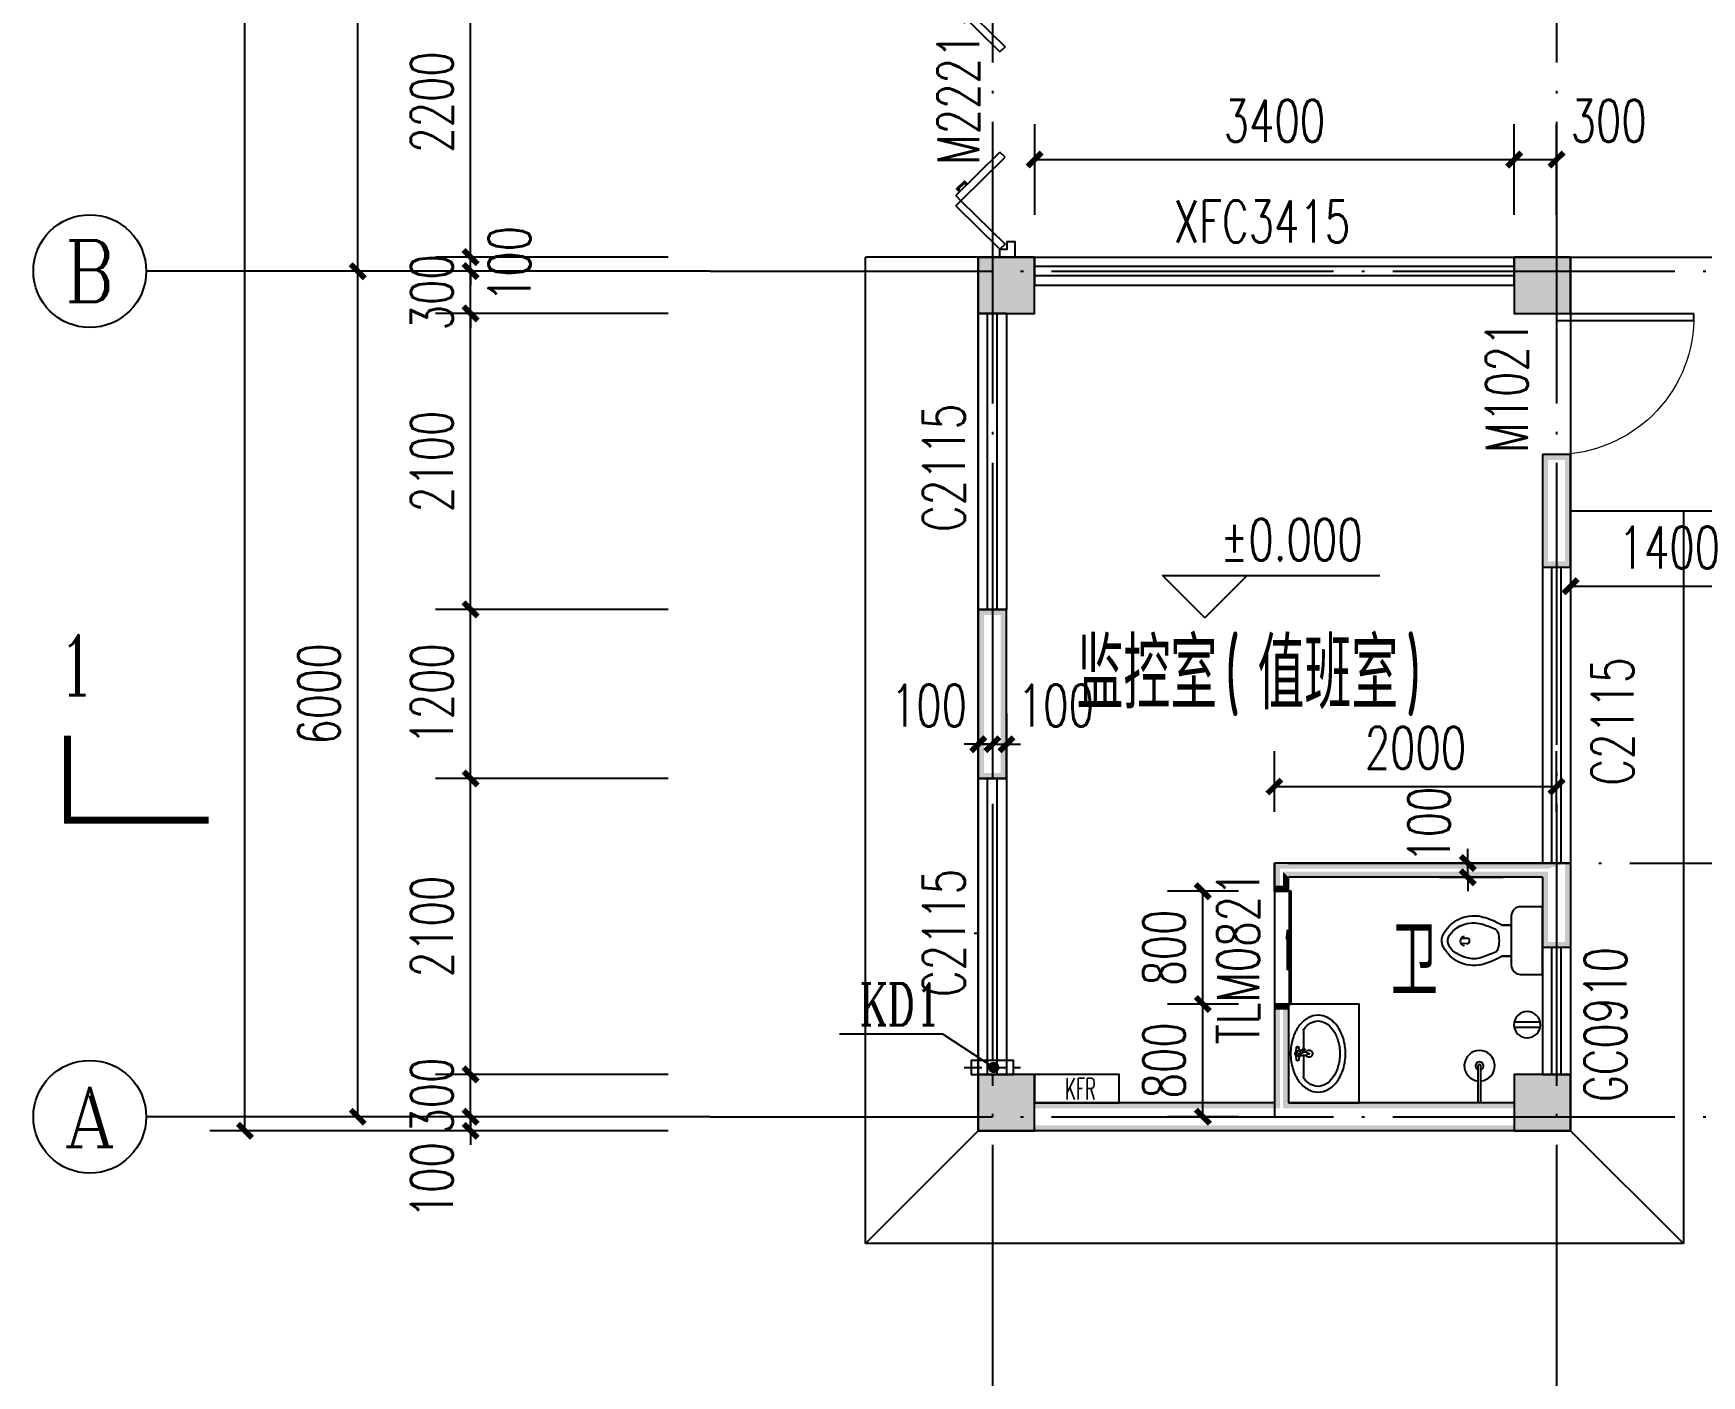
# Model space of a CAD drawing. Extents: x 5396719 to 5510122, y -514120 to -238224.
# Drawn here: x 5427456 to 5439285, y -458489 to -448965 of the extents above; entities that cross this region are included whole.
import ezdxf
from ezdxf.enums import TextEntityAlignment as Align

# ---------------------------------------------------------------- set-up
doc = ezdxf.new("R2010")
doc.units = 0
doc.header["$LTSCALE"] = 1000
doc.header["$MEASUREMENT"] = 0
doc.linetypes.add('DASH', pattern=[0.35, 0.25, -0.1])
doc.linetypes.add('DOTE', pattern=[2.42, 2, -0.2, 0.02, -0.2])
doc.layers.get('0').update_dxf_attribs({"linetype": 'CONTINUOUS'})
doc.layers.get('Defpoints').update_dxf_attribs({"linetype": 'CONTINUOUS'})
for name, color, linetype in [('AXIS', 3, 'CONTINUOUS'), ('AXIS_TEXT', 7, 'CONTINUOUS'), ('COLUMN', 9, 'CONTINUOUS'), ('DIM_ELEV', 3, 'CONTINUOUS'), ('DIM_SYMB', 3, 'CONTINUOUS'), ('DOTE', 252, 'CONTINUOUS'), ('EQUIP_雨水斗', 7, 'CONTINUOUS'), ('KD', 191, 'CONTINUOUS'), ('LVTRY', 6, 'CONTINUOUS'), ('PUB_DIM', 3, 'CONTINUOUS'), ('PUB_HATCH', 8, 'CONTINUOUS'), ('PUB_TEXT', 7, 'CONTINUOUS'), ('PUB_WALL', 9, 'CONTINUOUS'), ('STAIR', 5, 'CONTINUOUS'), ('TOTHER', 7, 'CONTINUOUS'), ('WALL', 2, 'CONTINUOUS'), ('WINDOW', 4, 'CONTINUOUS'), ('WINDOW_TEXT', 7, 'CONTINUOUS'), ('卫厨', 253, 'CONTINUOUS'), ('厨卫布置', 6, 'CONTINUOUS'), ('填充', 251, 'CONTINUOUS')]:
    doc.layers.add(name, color=color, linetype=linetype)
doc.styles.add('_TCH_AXIS', font='COMPLEX', dxfattribs={"bigfont": 'GBCBIG'})
doc.styles.add('_TCH_DIM', font='SIMPLEX', dxfattribs={"bigfont": 'GBCBIG'})
doc.styles.add('_TCH_DIM_T3', font='SIMPLEX', dxfattribs={"width": 0.705882, "bigfont": 'GBCBIG'})
doc.styles.add('_TCH_LABEL', font='COMPLEX', dxfattribs={"bigfont": 'GBCBIG'})
doc.styles.add('_TCH_WINDOW', font='SIMPLEX', dxfattribs={"height": 3.5, "bigfont": 'GBCBIG'})
doc.styles.add('COMPLEX', font='COMPLEX')
doc.styles.add('DIM_FONT', font='SIMPLEX', dxfattribs={"width": 0.7, "bigfont": 'GBCBIG'})
doc.styles.add('schuco', font='sceie.shx', dxfattribs={"width": 0.7, "bigfont": 'sceic.shx'})
doc.dimstyles.new('_TCH_ARCH&&100', dxfattribs={"dimtxt": 297.5, "dimasz": 100, "dimexe": 250, "dimexo": 300, "dimgap": 126.25, "dimtad": 1, "dimdec": 0, "dimzin": 0, "dimdsep": 46, "dimtxsty": '_TCH_DIM_T3', "dimblk": 'ARCHTICK', "dimcen": 0.09, "dimclrt": 7, "dimazin": 2, "dimtfac": 1, "dimtdec": 0, "dimtix": 1, "dimtmove": 2, "dimatfit": 3, "dimfxl": 0, "dimtolj": 1, "dimtzin": 0, "dimarcsym": 0})

# ---------------------------------------------------------------- blocks, each defined once
blk = doc.blocks.new('_ArchTick')
at = {"color": 0, "linetype": 'ByBlock', "const_width": 0.4}
blk.add_lwpolyline([(-0.5, -0.5), (0.5, 0.5)], dxfattribs=at)
blk = doc.blocks.new('*D48')
at = {"layer": 'Defpoints', "color": 0}
for p in [(5434156, -453490), (5434256, -453490), (5434256, -454009)]:
    blk.add_point(p, dxfattribs=at)
at = {"layer": 'PUB_DIM', "color": 0, "lineweight": -2}
for p, q in [((5434156, -453790), (5434156, -454259)), ((5434256, -453790), (5434256, -454259)), ((5434156, -454009), (5434056, -454009)), ((5434156, -454009), (5434256, -454009)), ((5434256, -454009), (5434356, -454009))]:
    blk.add_line(p, q, dxfattribs=at)
at = {"layer": 'PUB_DIM', "color": 0, "lineweight": -2, "xscale": 100, "yscale": 100, "zscale": 100}
blk.add_blockref('_ArchTick', (5434156, -454009), dxfattribs=at)
at = {"layer": 'PUB_DIM', "color": 0, "lineweight": -2, "xscale": 100, "yscale": 100, "zscale": 100, "rotation": 180}
blk.add_blockref('_ArchTick', (5434256, -454009), dxfattribs=at)
at = {"layer": 'PUB_DIM', "color": 7, "insert": (5433806, -453734), "char_height": 297.5, "attachment_point": 5, "style": '_TCH_DIM_T3'}
blk.add_mtext('\\A1;100', dxfattribs=at)
blk = doc.blocks.new('*D49')
at = {"layer": 'Defpoints', "color": 0}
for p in [(5434256, -453490), (5434356, -453490), (5434356, -454009)]:
    blk.add_point(p, dxfattribs=at)
at = {"layer": 'PUB_DIM', "color": 0, "lineweight": -2}
for p, q in [((5434256, -453790), (5434256, -454259)), ((5434356, -453790), (5434356, -454259)), ((5434256, -454009), (5434156, -454009)), ((5434256, -454009), (5434356, -454009)), ((5434356, -454009), (5434456, -454009))]:
    blk.add_line(p, q, dxfattribs=at)
at = {"layer": 'PUB_DIM', "color": 0, "lineweight": -2, "xscale": 100, "yscale": 100, "zscale": 100}
blk.add_blockref('_ArchTick', (5434256, -454009), dxfattribs=at)
at = {"layer": 'PUB_DIM', "color": 0, "lineweight": -2, "xscale": 100, "yscale": 100, "zscale": 100, "rotation": 180}
blk.add_blockref('_ArchTick', (5434356, -454009), dxfattribs=at)
at = {"layer": 'PUB_DIM', "color": 7, "insert": (5434706, -453734), "char_height": 297.5, "attachment_point": 5, "style": '_TCH_DIM_T3'}
blk.add_mtext('\\A1;100', dxfattribs=at)
blk = doc.blocks.new('*D50')
at = {"layer": 'Defpoints', "color": 0}
for p in [(5437127, -454852), (5437127, -454952), (5437627, -454852)]:
    blk.add_point(p, dxfattribs=at)
at = {"layer": 'PUB_DIM', "color": 0, "lineweight": -2}
for p, q in [((5437627, -454852), (5437627, -454752)), ((5437427, -454852), (5437877, -454852)), ((5437427, -454952), (5437877, -454952)), ((5437627, -454952), (5437627, -454852)), ((5437627, -454952), (5437627, -455052))]:
    blk.add_line(p, q, dxfattribs=at)
at = {"layer": 'PUB_DIM', "color": 0, "lineweight": -2, "xscale": 100, "yscale": 100, "zscale": 100}
for p, rotation in [((5437627, -454852), 270), ((5437627, -454952), 90)]:
    blk.add_blockref('_ArchTick', p, dxfattribs=dict(at, rotation=rotation))
at = {"layer": 'PUB_DIM', "color": 7, "insert": (5437352, -454579), "char_height": 297.5, "attachment_point": 5, "rotation": 90, "style": '_TCH_DIM_T3'}
blk.add_mtext('\\A1;100', dxfattribs=at)
blk = doc.blocks.new('*D103')
at = {"layer": 'Defpoints', "color": 0}
for p in [(5438356, -452352), (5439756, -452352), (5439756, -452888)]:
    blk.add_point(p, dxfattribs=at)
at = {"layer": 'PUB_DIM', "color": 0, "lineweight": -2}
for p, q in [((5438356, -452652), (5438356, -453138)), ((5439756, -452652), (5439756, -453138)), ((5438356, -452888), (5439756, -452888))]:
    blk.add_line(p, q, dxfattribs=at)
at = {"layer": 'PUB_DIM', "color": 0, "lineweight": -2, "xscale": 100, "yscale": 100, "zscale": 100, "rotation": 180}
blk.add_blockref('_ArchTick', (5438356, -452888), dxfattribs=at)
at = {"layer": 'PUB_DIM', "color": 0, "lineweight": -2, "xscale": 100, "yscale": 100, "zscale": 100}
blk.add_blockref('_ArchTick', (5439756, -452888), dxfattribs=at)
at = {"layer": 'PUB_DIM', "color": 7, "insert": (5439056, -452613), "char_height": 297.5, "attachment_point": 5, "style": '_TCH_DIM_T3'}
blk.add_mtext('\\A1;1400', dxfattribs=at)
blk = doc.blocks.new('*D105')
at = {"layer": 'Defpoints', "color": 0}
for p in [(5438256, -449860), (5437956, -450552), (5438256, -450552)]:
    blk.add_point(p, dxfattribs=at)
at = {"layer": 'PUB_DIM', "color": 0, "lineweight": -2}
for p, q in [((5437956, -450252), (5437956, -449610)), ((5438256, -450252), (5438256, -449610)), ((5437956, -449860), (5438256, -449860))]:
    blk.add_line(p, q, dxfattribs=at)
at = {"layer": 'PUB_DIM', "color": 0, "lineweight": -2, "xscale": 100, "yscale": 100, "zscale": 100, "rotation": 180}
blk.add_blockref('_ArchTick', (5437956, -449860), dxfattribs=at)
at = {"layer": 'PUB_DIM', "color": 0, "lineweight": -2, "xscale": 100, "yscale": 100, "zscale": 100}
blk.add_blockref('_ArchTick', (5438256, -449860), dxfattribs=at)
at = {"layer": 'PUB_DIM', "color": 7, "insert": (5438626, -449585), "char_height": 297.5, "attachment_point": 5, "style": '_TCH_DIM_T3'}
blk.add_mtext('\\A1;300', dxfattribs=at)
blk = doc.blocks.new('*D106')
at = {"layer": 'Defpoints', "color": 0}
for p in [(5437956, -449860), (5434556, -450552), (5437956, -450552)]:
    blk.add_point(p, dxfattribs=at)
at = {"layer": 'PUB_DIM', "color": 0, "lineweight": -2}
for p, q in [((5434556, -450252), (5434556, -449610)), ((5437956, -450252), (5437956, -449610)), ((5434556, -449860), (5437956, -449860))]:
    blk.add_line(p, q, dxfattribs=at)
at = {"layer": 'PUB_DIM', "color": 0, "lineweight": -2, "xscale": 100, "yscale": 100, "zscale": 100, "rotation": 180}
blk.add_blockref('_ArchTick', (5434556, -449860), dxfattribs=at)
at = {"layer": 'PUB_DIM', "color": 0, "lineweight": -2, "xscale": 100, "yscale": 100, "zscale": 100}
blk.add_blockref('_ArchTick', (5437956, -449860), dxfattribs=at)
at = {"layer": 'PUB_DIM', "color": 7, "insert": (5436256, -449585), "char_height": 297.5, "attachment_point": 5, "style": '_TCH_DIM_T3'}
blk.add_mtext('\\A1;3400', dxfattribs=at)
blk = doc.blocks.new('*D107')
at = {"layer": 'Defpoints', "color": 0}
for p in [(5435748, -455052), (5436300, -455052), (5436300, -455852)]:
    blk.add_point(p, dxfattribs=at)
at = {"layer": 'PUB_DIM', "color": 0, "lineweight": -2}
for p, q in [((5436000, -455052), (5435498, -455052)), ((5435748, -455852), (5435748, -455052)), ((5436000, -455852), (5435498, -455852))]:
    blk.add_line(p, q, dxfattribs=at)
at = {"layer": 'PUB_DIM', "color": 0, "lineweight": -2, "xscale": 100, "yscale": 100, "zscale": 100}
for p, rotation in [((5435748, -455052), 90), ((5435748, -455852), 270)]:
    blk.add_blockref('_ArchTick', p, dxfattribs=dict(at, rotation=rotation))
at = {"layer": 'PUB_DIM', "color": 7, "insert": (5435473, -455452), "char_height": 297.5, "attachment_point": 5, "rotation": 90, "style": '_TCH_DIM_T3'}
blk.add_mtext('\\A1;800', dxfattribs=at)
blk = doc.blocks.new('*D108')
at = {"layer": 'Defpoints', "color": 0}
for p in [(5435748, -455852), (5436300, -455852), (5436300, -456652)]:
    blk.add_point(p, dxfattribs=at)
at = {"layer": 'PUB_DIM', "color": 0, "lineweight": -2}
for p, q in [((5436000, -455852), (5435498, -455852)), ((5435748, -456652), (5435748, -455852)), ((5436000, -456652), (5435498, -456652))]:
    blk.add_line(p, q, dxfattribs=at)
at = {"layer": 'PUB_DIM', "color": 0, "lineweight": -2, "xscale": 100, "yscale": 100, "zscale": 100}
for p, rotation in [((5435748, -455852), 90), ((5435748, -456652), 270)]:
    blk.add_blockref('_ArchTick', p, dxfattribs=dict(at, rotation=rotation))
at = {"layer": 'PUB_DIM', "color": 7, "insert": (5435473, -456252), "char_height": 297.5, "attachment_point": 5, "rotation": 90, "style": '_TCH_DIM_T3'}
blk.add_mtext('\\A1;800', dxfattribs=at)
blk = doc.blocks.new('*D124')
at = {"layer": 'Defpoints', "color": 0}
for p in [(5430556, -456652), (5432256, -456652), (5432256, -456752)]:
    blk.add_point(p, dxfattribs=at)
at = {"layer": 'PUB_DIM', "color": 0, "lineweight": -2}
for p, q in [((5430556, -456652), (5430556, -456552)), ((5431956, -456652), (5430306, -456652)), ((5430556, -456752), (5430556, -456652)), ((5431956, -456752), (5430306, -456752)), ((5430556, -456752), (5430556, -456852))]:
    blk.add_line(p, q, dxfattribs=at)
at = {"layer": 'PUB_DIM', "color": 0, "lineweight": -2, "xscale": 100, "yscale": 100, "zscale": 100}
for p, rotation in [((5430556, -456652), 270), ((5430556, -456752), 90)]:
    blk.add_blockref('_ArchTick', p, dxfattribs=dict(at, rotation=rotation))
at = {"layer": 'PUB_DIM', "color": 7, "insert": (5430281, -457102), "char_height": 297.5, "attachment_point": 5, "rotation": 90, "style": '_TCH_DIM_T3'}
blk.add_mtext('\\A1;100', dxfattribs=at)
blk = doc.blocks.new('*D125')
at = {"layer": 'Defpoints', "color": 0}
for p in [(5430556, -456352), (5432256, -456352), (5432256, -456652)]:
    blk.add_point(p, dxfattribs=at)
at = {"layer": 'PUB_DIM', "color": 0, "lineweight": -2}
for p, q in [((5430556, -456352), (5430556, -456252)), ((5431956, -456352), (5430306, -456352)), ((5430556, -456652), (5430556, -456352)), ((5431956, -456652), (5430306, -456652)), ((5430556, -456652), (5430556, -456752))]:
    blk.add_line(p, q, dxfattribs=at)
at = {"layer": 'PUB_DIM', "color": 0, "lineweight": -2, "xscale": 100, "yscale": 100, "zscale": 100}
for p, rotation in [((5430556, -456352), 270), ((5430556, -456652), 90)]:
    blk.add_blockref('_ArchTick', p, dxfattribs=dict(at, rotation=rotation))
at = {"layer": 'PUB_DIM', "color": 7, "insert": (5430281, -456502), "char_height": 297.5, "attachment_point": 5, "rotation": 90, "style": '_TCH_DIM_T3'}
blk.add_mtext('\\A1;300', dxfattribs=at)
blk = doc.blocks.new('*D126')
at = {"layer": 'Defpoints', "color": 0}
for p in [(5430556, -454252), (5432256, -454252), (5432256, -456352)]:
    blk.add_point(p, dxfattribs=at)
at = {"layer": 'PUB_DIM', "color": 0, "lineweight": -2}
for p, q in [((5431956, -454252), (5430306, -454252)), ((5430556, -456352), (5430556, -454252)), ((5431956, -456352), (5430306, -456352))]:
    blk.add_line(p, q, dxfattribs=at)
at = {"layer": 'PUB_DIM', "color": 0, "lineweight": -2, "xscale": 100, "yscale": 100, "zscale": 100}
for p, rotation in [((5430556, -454252), 90), ((5430556, -456352), 270)]:
    blk.add_blockref('_ArchTick', p, dxfattribs=dict(at, rotation=rotation))
at = {"layer": 'PUB_DIM', "color": 7, "insert": (5430281, -455302), "char_height": 297.5, "attachment_point": 5, "rotation": 90, "style": '_TCH_DIM_T3'}
blk.add_mtext('\\A1;2100', dxfattribs=at)
blk = doc.blocks.new('*D127')
at = {"layer": 'Defpoints', "color": 0}
for p in [(5430556, -453052), (5432256, -453052), (5432256, -454252)]:
    blk.add_point(p, dxfattribs=at)
at = {"layer": 'PUB_DIM', "color": 0, "lineweight": -2}
for p, q in [((5431956, -453052), (5430306, -453052)), ((5430556, -454252), (5430556, -453052)), ((5431956, -454252), (5430306, -454252))]:
    blk.add_line(p, q, dxfattribs=at)
at = {"layer": 'PUB_DIM', "color": 0, "lineweight": -2, "xscale": 100, "yscale": 100, "zscale": 100}
for p, rotation in [((5430556, -453052), 90), ((5430556, -454252), 270)]:
    blk.add_blockref('_ArchTick', p, dxfattribs=dict(at, rotation=rotation))
at = {"layer": 'PUB_DIM', "color": 7, "insert": (5430281, -453652), "char_height": 297.5, "attachment_point": 5, "rotation": 90, "style": '_TCH_DIM_T3'}
blk.add_mtext('\\A1;1200', dxfattribs=at)
blk = doc.blocks.new('*D128')
at = {"layer": 'Defpoints', "color": 0}
for p in [(5430556, -450952), (5432256, -450952), (5432256, -453052)]:
    blk.add_point(p, dxfattribs=at)
at = {"layer": 'PUB_DIM', "color": 0, "lineweight": -2}
for p, q in [((5431956, -450952), (5430306, -450952)), ((5430556, -453052), (5430556, -450952)), ((5431956, -453052), (5430306, -453052))]:
    blk.add_line(p, q, dxfattribs=at)
at = {"layer": 'PUB_DIM', "color": 0, "lineweight": -2, "xscale": 100, "yscale": 100, "zscale": 100}
for p, rotation in [((5430556, -450952), 90), ((5430556, -453052), 270)]:
    blk.add_blockref('_ArchTick', p, dxfattribs=dict(at, rotation=rotation))
at = {"layer": 'PUB_DIM', "color": 7, "insert": (5430281, -452002), "char_height": 297.5, "attachment_point": 5, "rotation": 90, "style": '_TCH_DIM_T3'}
blk.add_mtext('\\A1;2100', dxfattribs=at)
blk = doc.blocks.new('*D129')
at = {"layer": 'Defpoints', "color": 0}
for p in [(5430556, -450652), (5432256, -450652), (5432256, -450952)]:
    blk.add_point(p, dxfattribs=at)
at = {"layer": 'PUB_DIM', "color": 0, "lineweight": -2}
for p, q in [((5430556, -450652), (5430556, -450552)), ((5431956, -450652), (5430306, -450652)), ((5430556, -450952), (5430556, -450652)), ((5431956, -450952), (5430306, -450952)), ((5430556, -450952), (5430556, -451052))]:
    blk.add_line(p, q, dxfattribs=at)
at = {"layer": 'PUB_DIM', "color": 0, "lineweight": -2, "xscale": 100, "yscale": 100, "zscale": 100}
for p, rotation in [((5430556, -450652), 270), ((5430556, -450952), 90)]:
    blk.add_blockref('_ArchTick', p, dxfattribs=dict(at, rotation=rotation))
at = {"layer": 'PUB_DIM', "color": 7, "insert": (5430281, -450802), "char_height": 297.5, "attachment_point": 5, "rotation": 90, "style": '_TCH_DIM_T3'}
blk.add_mtext('\\A1;300', dxfattribs=at)
blk = doc.blocks.new('*D130')
at = {"layer": 'Defpoints', "color": 0}
for p in [(5430556, -450552), (5432256, -450552), (5432256, -450652)]:
    blk.add_point(p, dxfattribs=at)
at = {"layer": 'PUB_DIM', "color": 0, "lineweight": -2}
for p, q in [((5430556, -450552), (5430556, -450452)), ((5431956, -450552), (5430306, -450552)), ((5430556, -450652), (5430556, -450552)), ((5431956, -450652), (5430306, -450652)), ((5430556, -450652), (5430556, -450752))]:
    blk.add_line(p, q, dxfattribs=at)
at = {"layer": 'PUB_DIM', "color": 0, "lineweight": -2, "xscale": 100, "yscale": 100, "zscale": 100}
for p, rotation in [((5430556, -450552), 270), ((5430556, -450652), 90)]:
    blk.add_blockref('_ArchTick', p, dxfattribs=dict(at, rotation=rotation))
at = {"layer": 'PUB_DIM', "color": 7, "insert": (5430831, -450602), "char_height": 297.5, "attachment_point": 5, "rotation": 90, "style": '_TCH_DIM_T3'}
blk.add_mtext('\\A1;100', dxfattribs=at)
blk = doc.blocks.new('*D131')
at = {"layer": 'Defpoints', "color": 0}
for p in [(5430556, -448352), (5432256, -448352), (5432256, -450552)]:
    blk.add_point(p, dxfattribs=at)
at = {"layer": 'PUB_DIM', "color": 0, "lineweight": -2}
for p, q in [((5431956, -448352), (5430306, -448352)), ((5430556, -450552), (5430556, -448352)), ((5431956, -450552), (5430306, -450552))]:
    blk.add_line(p, q, dxfattribs=at)
at = {"layer": 'PUB_DIM', "color": 0, "lineweight": -2, "xscale": 100, "yscale": 100, "zscale": 100}
for p, rotation in [((5430556, -448352), 90), ((5430556, -450552), 270)]:
    blk.add_blockref('_ArchTick', p, dxfattribs=dict(at, rotation=rotation))
at = {"layer": 'PUB_DIM', "color": 7, "insert": (5430281, -449452), "char_height": 297.5, "attachment_point": 5, "rotation": 90, "style": '_TCH_DIM_T3'}
blk.add_mtext('\\A1;2200', dxfattribs=at)
blk = doc.blocks.new('*D139')
at = {"layer": 'Defpoints', "color": 0}
for p in [(5438256, -454309), (5436256, -454788), (5438256, -454788)]:
    blk.add_point(p, dxfattribs=at)
at = {"layer": 'PUB_DIM', "color": 0, "lineweight": -2}
for p, q in [((5436256, -454488), (5436256, -454059)), ((5438256, -454488), (5438256, -454059)), ((5436256, -454309), (5438256, -454309))]:
    blk.add_line(p, q, dxfattribs=at)
at = {"layer": 'PUB_DIM', "color": 0, "lineweight": -2, "xscale": 100, "yscale": 100, "zscale": 100, "rotation": 180}
blk.add_blockref('_ArchTick', (5436256, -454309), dxfattribs=at)
at = {"layer": 'PUB_DIM', "color": 0, "lineweight": -2, "xscale": 100, "yscale": 100, "zscale": 100}
blk.add_blockref('_ArchTick', (5438256, -454309), dxfattribs=at)
at = {"layer": 'PUB_DIM', "color": 7, "insert": (5437256, -454034), "char_height": 297.5, "attachment_point": 5, "style": '_TCH_DIM_T3'}
blk.add_mtext('\\A1;2000', dxfattribs=at)
blk = doc.blocks.new('$DorLib2D$00000034')
for p, q in [((-0.3348, 0.1427), (-0.475, 0)), ((-0.3182, 0.1263), (-0.4584, -0.0164)), ((-0.3348, 0.1427), (-0.3182, 0.1263)), ((-0.3015, 0.1427), (-0.3182, 0.1263)), ((-0.3182, 0.1263), (-0.178, -0.0164)), ((-0.3015, 0.1427), (-0.1614, 0)), ((0.3015, 0.1427), (0.1614, 0)), ((0.3182, 0.1263), (0.178, -0.0164)), ((0.3015, 0.1427), (0.3182, 0.1263)), ((0.3348, 0.1427), (0.3182, 0.1263)), ((0.3182, 0.1263), (0.4584, -0.0164)), ((0.3348, 0.1427), (0.475, 0)), ((-0.5, -0.048), (-0.5, 0)), ((-0.4584, -0.0164), (-0.475, 0)), ((-0.178, -0.0164), (-0.1614, 0)), ((0.178, -0.0164), (0.1614, 0)), ((0.4584, -0.0164), (0.475, 0)), ((0.5, -0.048), (0.5, 0))]:
    blk.add_line(p, q)
for points in [[(-0.2899, 0.1308), (-0.2804, 0.1401), (-0.255, 0.1143), (-0.2645, 0.1049)], [(-0.2866, 0.1275), (-0.2804, 0.1335), (-0.2616, 0.1144), (-0.2678, 0.1083)], [(0.2899, 0.1308), (0.2804, 0.1401), (0.255, 0.1143), (0.2645, 0.1049)], [(0.2866, 0.1275), (0.2804, 0.1335), (0.2616, 0.1144), (0.2678, 0.1083)], [(-0.5, 0), (-0.475, 0), (-0.475, -0.023), (-0.45, -0.023), (-0.45, -0.048), (-0.5, -0.048)], [(0.5, 0), (0.475, 0), (0.475, -0.023), (0.45, -0.023), (0.45, -0.048), (0.5, -0.048)]]:
    blk.add_lwpolyline(points)
blk = doc.blocks.new('*D223')
at = {"layer": 'AXIS', "color": 0, "lineweight": -2}
for p, q in [((5431956, -450652), (5429506, -450652)), ((5429756, -456652), (5429756, -450652)), ((5431956, -456652), (5429506, -456652))]:
    blk.add_line(p, q, dxfattribs=at)
at = {"layer": 'Defpoints', "color": 0}
for p in [(5429756, -450652), (5432256, -450652), (5432256, -456652)]:
    blk.add_point(p, dxfattribs=at)
at = {"layer": 'AXIS', "color": 0, "lineweight": -2, "xscale": 100, "yscale": 100, "zscale": 100}
for p, rotation in [((5429756, -450652), 90), ((5429756, -456652), 270)]:
    blk.add_blockref('_ArchTick', p, dxfattribs=dict(at, rotation=rotation))
at = {"layer": 'AXIS', "color": 7, "insert": (5429481, -453652), "char_height": 297.5, "attachment_point": 5, "rotation": 90, "style": '_TCH_DIM_T3'}
blk.add_mtext('\\A1;6000', dxfattribs=at)
blk = doc.blocks.new('*D224')
at = {"layer": 'AXIS', "color": 0, "lineweight": -2}
for p, q in [((5431956, -441652), (5429506, -441652)), ((5429756, -450652), (5429756, -441652)), ((5431956, -450652), (5429506, -450652))]:
    blk.add_line(p, q, dxfattribs=at)
at = {"layer": 'Defpoints', "color": 0}
for p in [(5429756, -441652), (5432256, -441652), (5432256, -450652)]:
    blk.add_point(p, dxfattribs=at)
at = {"layer": 'AXIS', "color": 0, "lineweight": -2, "xscale": 100, "yscale": 100, "zscale": 100}
for p, rotation in [((5429756, -441652), 90), ((5429756, -450652), 270)]:
    blk.add_blockref('_ArchTick', p, dxfattribs=dict(at, rotation=rotation))
at = {"layer": 'AXIS', "color": 7, "insert": (5429481, -446152), "char_height": 297.5, "attachment_point": 5, "rotation": 90, "style": '_TCH_DIM_T3'}
blk.add_mtext('\\A1;9000', dxfattribs=at)
blk = doc.blocks.new('*D226')
at = {"layer": 'AXIS', "color": 0, "lineweight": -2}
for p, q in [((5431956, -434652), (5428706, -434652)), ((5428956, -456752), (5428956, -434652)), ((5431956, -456752), (5428706, -456752))]:
    blk.add_line(p, q, dxfattribs=at)
at = {"layer": 'Defpoints', "color": 0}
for p in [(5428956, -434652), (5432256, -434652), (5432256, -456752)]:
    blk.add_point(p, dxfattribs=at)
at = {"layer": 'AXIS', "color": 0, "lineweight": -2, "xscale": 100, "yscale": 100, "zscale": 100}
for p, rotation in [((5428956, -434652), 90), ((5428956, -456752), 270)]:
    blk.add_blockref('_ArchTick', p, dxfattribs=dict(at, rotation=rotation))
at = {"layer": 'AXIS', "color": 7, "insert": (5428681, -445702), "char_height": 297.5, "attachment_point": 5, "rotation": 90, "style": '_TCH_DIM_T3'}
blk.add_mtext('\\A1;22100', dxfattribs=at)
blk = doc.blocks.new('$WINLIB2D$00000001')
at = {"color": 0}
for points in [[(-0.5, 0.5), (-0.5, -0.5)], [(-0.5, 0.5), (0.5, 0.5)], [(0.5, -0.5), (0.5, 0.5)], [(0.5, 0.1667), (-0.5, 0.1667)], [(0.5, -0.1667), (-0.5, -0.1667)], [(-0.5, -0.5), (0.5, -0.5)]]:
    blk.add_lwpolyline(points, dxfattribs=at)
blk = doc.blocks.new('$DorLib2D$00000129')
at = {"color": 0, "linetype": 'Continuous'}
for p, q in [((-0.5, 0.545), (-0.5, 0.687)), ((-0.5, 0.687), (0.5, 0.687)), ((0.5, 0.687), (0.5, 0.545)), ((0.5, 0.545), (-0.5, 0.545)), ((-0.5, 0.5), (-0.5, 0.545)), ((0.5, 0.5), (0.5, 0.545)), ((-0.2, 0.437), (0.158, 0.437)), ((0.08, 0.341), (0.08, 0.437)), ((0.158, 0.437), (0.08, 0.341))]:
    blk.add_line(p, q, dxfattribs=at)
blk = doc.blocks.new('$DorLib2D$00000001')
for p, q in [((0.45, 0.975), (0.5, 0.975)), ((0.45, 0), (0.45, 0.975)), ((0.5, 0), (0.5, 0.975)), ((0.5, 0), (0.45, 0))]:
    blk.add_line(p, q)
at = {"lineweight": 13}
blk.add_arc((0.475, 0), 0.975, 91.4693, 180, dxfattribs=at)
blk = doc.blocks.new('_FZH')
blk.add_lwpolyline([(-0.5, -0.5), (0.5, -0.5), (0.5, 0.5), (-0.5, 0.5)], close=True)
at = {"layer": 'PUB_HATCH'}
blk.add_solid([(-0.5, -0.5), (0.5, -0.5), (-0.5, 0.5), (0.5, 0.5)], dxfattribs=at)
blk = doc.blocks.new('_AXISO')
blk.add_circle((0, 0), 0.5)
at = {"layer": 'AXIS_TEXT', "style": 'COMPLEX', "width": 1.041667}
blk.add_attdef('A', text='', height=0.56, dxfattribs=at).set_placement((-0.25, -0.28), (0.25, -0.28), align=Align.FIT)
blk = doc.blocks.new('$TwtSys$00000139')
at = {"color": 7}
for p, q in [((-19, 92, 0), (-19, -92, 0)), ((19, 92, 0), (19, -92, 0))]:
    blk.add_line(p, q, dxfattribs=at)
blk.add_circle((0, 0, 0), 93.8)
blk = doc.blocks.new('$plan$00000379')
at = {"layer": '卫厨'}
for p, q in [((-575, 18), (-536, 18)), ((-572, 18), (-572, 18)), ((-536, -22), (-576, -21))]:
    blk.add_line(p, q, dxfattribs=at)
for points in [[(-155, 240, 0.414214), (-220, 175, 0.414214)], [(-220, -175, 0.414214), (-155, -240, 0.414214)]]:
    blk.add_lwpolyline(points, format="xyb", dxfattribs=at)
for points in [[(0, 240), (-155, 240)], [(0, -240), (0, 240)], [(-220, 175), (-220, -175)], [(-220, 110), (-285, 110)], [(-285, -110), (-220, -110)], [(-155, -240), (0, -240)]]:
    blk.add_lwpolyline(points, dxfattribs=at)
for points in [[(-285, -110, -0.082371), (-434, -171, -0.174047), (-592, -152, -0.152847), (-702, -46, -0.25487), (-702, 46, -0.135193), (-607, 144, -0.19268), (-434, 171, -0.066715), (-320, 128, 0.008412), (-285, 110), (-220, 110), (-220, -110)], [(-307, -1, -0.073764), (-317, -64, -0.219411), (-337, -85, -0.018016), (-436, -122, -0.163008), (-533, -122, -0.084559), (-606, -92, -0.185519), (-666, -26, -0.252786), (-658, 39, -0.083694), (-606, 90, -0.078323), (-556, 115, -0.086951), (-477, 126, -0.071278), (-416, 114, -0.021719), (-371, 97, 0.016169), (-337, 83, -0.158768), (-324, 73, -0.168814), (-308, 12)]]:
    blk.add_lwpolyline(points, format="xyb", close=True, dxfattribs=at)
for centre, radius, start, end in [((-549, -3), 33.2, 100.0495, 259.9505), ((-536, -2), 20, 270, 90)]:
    blk.add_arc(centre, radius, start, end, dxfattribs=at)
blk = doc.blocks.new('$plan$00001626')
at = {"layer": '卫厨'}
blk.add_line((-10, 0), (10, 0), dxfattribs=at)
for points in [[(-124, 0), (133, 0)], [(-10, 0), (-10, -263)], [(10, 0), (10, -263)]]:
    blk.add_lwpolyline(points, dxfattribs=at)
for centre, radius, start, end in [((0, -262), 108, 95.306, 84.694), ((0, -262), 28.3, 110.6725, 69.3275), ((0, -260), 10.5, 197.2381, 342.7619)]:
    blk.add_arc(centre, radius, start, end, dxfattribs=at)
blk = doc.blocks.new('$lvtry$00000195')
at = {"color": 0}
for p, q in [((-165, -91), (-34, -91)), ((-17, -58), (-17, -48)), ((-16, -91), (-11, -91)), ((11, -91), (165, -91)), ((17, -58), (17, -48))]:
    blk.add_line(p, q, dxfattribs=at)
blk.add_lwpolyline([(273, -195, -0.132138), (254, -266, -0.106661), (193, -332, -0.083339), (108, -374, -0.072039), (0, -389, -0.072039), (-108, -374, -0.083339), (-193, -332, -0.106661), (-254, -266, -0.132138), (-273, -195, -0.132138), (-254, -124, -0.106661), (-193, -57, -0.083339), (-108, -16, -0.072039), (0, 0, -0.072039), (108, -16, -0.083339), (193, -57, -0.106661), (254, -124, -0.132138)], format="xyb", close=True, dxfattribs=at)
blk.add_circle((0, -58), 16.7, dxfattribs=at)
for centre, radius, start, end in [((-68, -231), 174, 128.9257, 149.8906), ((-165, -111), 20, 90, 128.9257), ((-40, -49), 10.1, 106.6096, 258.1648), ((-64, 218), 259, 274.7069, 282.3732), ((-75, -228), 173, 71.36, 79.1873), ((-29, -95), 6.77, 155.344, 308.3224), ((-171, 3), 166, 324.8411, 338.1337), ((-171, 3), 170, 324.8411, 331.3523), ((-29, -95), 3.37, 155.344, 308.3224), ((100, -210), 170, 132.3141, 138.8253), ((100, -210), 166, 125.5327, 138.8253), ((0, -131), 25, 112.516, 67.484), ((-12, -74), 10.6, 201.8924, 261.774), ((0, -48), 16.7, 0, 180), ((-381, -131), 372, 2.3982, 6.7627), ((0, -111), 9.9, 201.7837, 338.2163), ((64, 218), 259, 257.6268, 265.2931), ((381, -131), 372, 170.1008, 177.6018), ((75, -228), 173, 100.8127, 110.4191), ((40, -49), 10.1, 281.8352, 73.3904), ((165, -111), 20, 51.0743, 90), ((165, -111), 20, 51.0743, 90), ((68, -231), 174, 30.1094, 51.0743), ((-131, -195), 101, 149.8906, 180), ((-131, -195), 101, 180, 210.1094), ((131, -195), 101, 0, 30.1094), ((131, -195), 101, 329.8906, 0), ((-68, -158), 174, 210.1094, 234.4623), ((-27, -100), 245, 234.4623, 253.5183), ((0, -9), 340, 253.5183, 270), ((0, -9), 340, 270, 286.4817), ((27, -100), 245, 286.4817, 305.5377), ((68, -158), 174, 305.5377, 329.8906)]:
    blk.add_arc(centre, radius, start, end, dxfattribs=at)
for p in [(0, -58), (0, -131)]:
    blk.add_point(p, dxfattribs=at)
blk = doc.blocks.new('2sgfsgfgsfdgfsdgsdgfs')
at = {"layer": '厨卫布置'}
blk.add_lwpolyline([(0, -600), (200, -600), (200, 0), (0, 0)], close=True, dxfattribs=at)
at = {"layer": '厨卫布置', "style": 'DIM_FONT', "width": 0.5625}
blk.add_text('KFR', height=150, rotation=90, dxfattribs=at).set_placement((177, -383))
blk = doc.blocks.new('kk')
at = {"linetype": 'DASH', "ltscale": 0.5}
blk.add_wipeout([(-50, -150), (-50, 150), (50, 150), (50, -150)], dxfattribs=at).dxf.layer = 'KD'
at = {"layer": 'KD', "linetype": 'DASH', "ltscale": 0.5}
blk.add_line((0, -200), (0, 200), dxfattribs=at)
blk.add_lwpolyline([(-50, -150), (-50, 150), (50, 150), (50, -150)], close=True, dxfattribs=at)
at = {"layer": 'KD'}
blk.add_lwpolyline([(-50, -150), (-50, 150), (50, 150), (50, -150)], close=True, dxfattribs=at)

msp = doc.modelspace()

# ---------------------------------------------------------------- hatches: boundary and pattern name
at = {"layer": 'PUB_WALL', "linetype": 'ByBlock'}
for points in [[(5434555.7, -450552.1), (5434155.7, -450552.1), (5434195.7, -450592.1), (5434515.7, -450592.1)], [(5434155.7, -450552.1), (5434155.7, -450952.1), (5434195.7, -450912.1), (5434195.7, -450592.1)], [(5434555.7, -450952.1), (5434555.7, -450552.1), (5434515.7, -450592.1), (5434515.7, -450912.1)], [(5438355.7, -450552.1), (5437955.7, -450552.1), (5437995.7, -450592.1), (5438315.7, -450592.1)], [(5437955.7, -450552.1), (5437955.7, -450952.1), (5437995.7, -450912.1), (5437995.7, -450592.1)], [(5438355.7, -450952.1), (5438355.7, -450552.1), (5438315.7, -450592.1), (5438315.7, -450912.1)], [(5434155.7, -450952.1), (5434555.7, -450952.1), (5434515.7, -450912.1), (5434195.7, -450912.1)], [(5437955.7, -450952.1), (5438355.7, -450952.1), (5438315.7, -450912.1), (5437995.7, -450912.1)], [(5438155.7, -451952.1), (5438155.7, -452752.1), (5438195.7, -452712.1), (5438195.7, -451992.1)], [(5438355.7, -451952.1), (5438155.7, -451952.1), (5438195.7, -451992.1), (5438315.7, -451992.1)], [(5438355.7, -452752.1), (5438355.7, -451952.1), (5438315.7, -451992.1), (5438315.7, -452712.1)], [(5438155.7, -452752.1), (5438355.7, -452752.1), (5438315.7, -452712.1), (5438195.7, -452712.1)], [(5434355.7, -453052.1), (5434155.7, -453052.1), (5434195.7, -453092.1), (5434315.7, -453092.1)], [(5434155.7, -453052.1), (5434155.7, -454252.1), (5434195.7, -454212.1), (5434195.7, -453092.1)], [(5434355.7, -454252.1), (5434355.7, -453052.1), (5434315.7, -453092.1), (5434315.7, -454212.1)], [(5434155.7, -454252.1), (5434355.7, -454252.1), (5434315.7, -454212.1), (5434195.7, -454212.1)], [(5438155.7, -454852.1), (5436255.7, -454852.1), (5436295.7, -454892.1), (5438195.7, -454892.1)], [(5436255.7, -455052.1), (5436255.7, -454852.1), (5436295.7, -454892.1), (5436295.7, -455052.1)], [(5438155.7, -454952.1), (5436355.7, -454952.1), (5436315.7, -454912.1), (5438195.7, -454912.1)], [(5436355.7, -455052.1), (5436355.7, -454952.1), (5436315.7, -454912.1), (5436315.7, -455052.1)], [(5438155.7, -454852.1), (5438195.7, -454892.1), (5438315.7, -454852.1)], [(5438155.7, -454952.1), (5438155.7, -455452.1), (5438195.7, -455452.1), (5438195.7, -454912.1)], [(5438355.7, -454852.1), (5438355.7, -455452.1), (5438315.7, -455452.1), (5438315.7, -454852.1)], [(5436255.7, -455052.1), (5436355.7, -455052.1), (5436355.7, -455012.1), (5436255.7, -455012.1)], [(5438355.7, -455452.1), (5438155.7, -455452.1), (5438155.7, -455412.1), (5438355.7, -455412.1)], [(5436255.7, -455852.1), (5436255.7, -456552.1), (5436295.7, -456592.1), (5436295.7, -455852.1)], [(5436355.7, -455852.1), (5436255.7, -455852.1), (5436255.7, -455892.1), (5436355.7, -455892.1)], [(5436355.7, -455852.1), (5436355.7, -456552.1), (5436315.7, -456592.1), (5436315.7, -455852.1)], [(5434555.7, -456752.1), (5434555.7, -456352.1), (5434515.7, -456392.1), (5434515.7, -456712.1)], [(5438355.7, -456352.1), (5437955.7, -456352.1), (5437995.7, -456392.1), (5438315.7, -456392.1)], [(5437955.7, -456352.1), (5437955.7, -456752.1), (5437995.7, -456712.1), (5437995.7, -456392.1)], [(5438355.7, -456752.1), (5438355.7, -456352.1), (5438315.7, -456392.1), (5438315.7, -456712.1)], [(5434555.7, -456552.1), (5434555.7, -456592.1), (5436295.7, -456592.1), (5436255.7, -456552.1)], [(5436755.7, -456552.1), (5436355.7, -456552.1), (5436315.7, -456592.1), (5436755.7, -456592.1)], [(5437955.7, -456592.1), (5437955.7, -456552.1), (5436755.7, -456552.1), (5436755.7, -456592.1)], [(5434155.7, -456752.1), (5434555.7, -456752.1), (5434515.7, -456712.1), (5434195.7, -456712.1)], [(5434555.7, -456712.1), (5434555.7, -456752.1), (5436255.7, -456752.1), (5436255.7, -456712.1)], [(5436755.7, -456752.1), (5436255.7, -456752.1), (5436255.7, -456712.1), (5436755.7, -456712.1)], [(5437955.7, -456752.1), (5437955.7, -456712.1), (5436755.7, -456712.1), (5436755.7, -456752.1)], [(5437955.7, -456752.1), (5438355.7, -456752.1), (5438315.7, -456712.1), (5437995.7, -456712.1)]]:
    msp.add_hatch(color=256, dxfattribs=at).paths.add_polyline_path(points)

# ---------------------------------------------------------------- linework, layer by layer
at = {"layer": 'AXIS', "color": 0}
for p, q in [((5432255.7, -450652.1), (5428255.7, -450652.1)), ((5432255.7, -456652.1), (5428255.7, -456652.1))]:
    msp.add_line(p, q, dxfattribs=at)
at = {"layer": 'DIM_ELEV', "color": 0}
for p, q in [((5435763.1, -453110.9), (5435463.1, -452810.9)), ((5435463.1, -452810.9), (5437003.3, -452810.9)), ((5435763.1, -453110.9), (5436063.1, -452810.9))]:
    msp.add_line(p, q, dxfattribs=at)
at = {"layer": 'DIM_SYMB', "color": 0, "const_width": 50}
msp.add_lwpolyline([(5427697.7, -453947.4), (5427697.7, -454547.4), (5428697.7, -454547.4)], dxfattribs=at)
at = {"layer": 'DOTE', "linetype": 'DOTE'}
for p, q in [((5434255.7, -432652.1), (5434255.7, -458652.1)), ((5438255.7, -432652.1), (5438255.7, -458652.1)), ((5432255.7, -450652.1), (5440255.7, -450652.1)), ((5436355.7, -454852.1), (5440255.7, -454852.1)), ((5432255.7, -456652.1), (5440255.7, -456652.1))]:
    msp.add_line(p, q, dxfattribs=at)
at = {"layer": 'DOTE', "linetype": 'DOTE', "ltscale": 3000}
msp.add_line((5436255.7, -454852.1), (5436255.7, -456652.1), dxfattribs=at)
at = {"layer": 'LVTRY'}
msp.add_lwpolyline([(5436355.7, -456552.1), (5436855.7, -456552.1), (5436855.7, -455852.1), (5436355.7, -455852.1)], dxfattribs=at)
at = {"layer": 'STAIR'}
for p, q in [((5434155.7, -450552.1), (5433355.7, -450552.1)), ((5433355.7, -457552.1), (5433355.7, -450552.1)), ((5438355.7, -450552.1), (5439755.7, -450552.1)), ((5438355.7, -452352.1), (5439755.7, -452352.1)), ((5439155.7, -452352.1), (5439155.7, -457552.1)), ((5434155.7, -455352.1), (5434125.7, -455352.1)), ((5434155.7, -456752.1), (5433355.7, -457552.1)), ((5438355.7, -456752.1), (5439155.7, -457552.1)), ((5439155.7, -457552.1), (5433355.7, -457552.1))]:
    msp.add_line(p, q, dxfattribs=at)
at = {"layer": 'WALL', "linetype": 'ByBlock'}
for p, q in [((5438155.7, -451952.1), (5438155.7, -452752.1)), ((5438355.7, -451952.1), (5438155.7, -451952.1)), ((5438355.7, -452752.1), (5438355.7, -451952.1)), ((5438155.7, -452752.1), (5438355.7, -452752.1)), ((5434355.7, -453052.1), (5434155.7, -453052.1)), ((5434155.7, -453052.1), (5434155.7, -454252.1)), ((5434355.7, -454252.1), (5434355.7, -453052.1)), ((5434155.7, -454252.1), (5434355.7, -454252.1)), ((5438155.7, -454852.1), (5436255.7, -454852.1)), ((5436255.7, -455052.1), (5436255.7, -454852.1)), ((5438155.7, -454952.1), (5436355.7, -454952.1)), ((5436355.7, -455052.1), (5436355.7, -454952.1)), ((5438155.7, -454852.1), (5438355.7, -454852.1)), ((5438155.7, -454952.1), (5438155.7, -455452.1)), ((5438355.7, -454852.1), (5438355.7, -455452.1)), ((5436255.7, -455052.1), (5436355.7, -455052.1)), ((5438355.7, -455452.1), (5438155.7, -455452.1)), ((5436255.7, -455852.1), (5436255.7, -456552.1)), ((5436355.7, -455852.1), (5436255.7, -455852.1)), ((5436355.7, -455852.1), (5436355.7, -456552.1)), ((5436255.7, -456552.1), (5434555.7, -456552.1)), ((5436755.7, -456552.1), (5436355.7, -456552.1)), ((5437955.7, -456552.1), (5436755.7, -456552.1)), ((5436255.7, -456752.1), (5434555.7, -456752.1)), ((5436755.7, -456752.1), (5436255.7, -456752.1)), ((5437955.7, -456752.1), (5436755.7, -456752.1))]:
    msp.add_line(p, q, dxfattribs=at)
at = {"layer": 'WINDOW'}
msp.add_line((5438355.7, -450952.1), (5438355.7, -451952.1), dxfattribs=at)

# ---------------------------------------------------------------- block references
at = {"layer": 'AXIS', "color": 0}
ref = msp.add_blockref('_AXISO', (5427855.7, -450652.1), dxfattribs=dict(at, xscale=800, yscale=800, zscale=800))
ref.add_attrib('A', 'B', dxfattribs={"layer": 'AXIS_TEXT', "color": 0, "height": 435.3, "style": '_TCH_AXIS'}).set_placement((5427679.5, -450869.7), (5428031.9, -450869.7), align=Align.FIT)
ref = msp.add_blockref('_AXISO', (5427855.7, -456652.1), dxfattribs=dict(at, xscale=800, yscale=800, zscale=800))
ref.add_attrib('A', 'A', dxfattribs={"layer": 'AXIS_TEXT', "color": 0, "height": 425.2, "style": '_TCH_AXIS'}).set_placement((5427673.5, -456864.7), (5428037.9, -456864.7), align=Align.FIT)
at = {"layer": 'COLUMN', "linetype": 'ByBlock', "xscale": 400, "yscale": 400, "zscale": 400, "rotation": 180}
for p in [(5434355.7, -450752.1), (5438155.7, -450752.1), (5438155.7, -456552.1)]:
    msp.add_blockref('_FZH', p, dxfattribs=at)
at = {"layer": 'EQUIP_雨水斗', "yscale": -1, "rotation": 89.99999999999999}
msp.add_blockref('$TwtSys$00000139', (5438048.2, -455998.7), dxfattribs=at)
at = {"layer": 'LVTRY', "yscale": -1, "rotation": 269.9999999999947}
msp.add_blockref('$lvtry$00000195', (5436370.7, -456204.4), dxfattribs=at)
at = {"layer": 'TOTHER', "xscale": -1, "yscale": -1, "rotation": 180}
msp.add_blockref('$plan$00000379', (5438155.7, -455402.1, 0), dxfattribs=at)
at = {"layer": 'TOTHER', "xscale": -1, "yscale": -1}
msp.add_blockref('$plan$00001626', (5437710.3, -456552.1), dxfattribs=at)
at = {"layer": 'WINDOW', "color": 0}
ref = msp.add_blockref('$DorLib2D$00000034', (5434309.8, -449452.1), dxfattribs=dict(at, xscale=-2200, yscale=-2200, zscale=-2200, rotation=269.9999999946542))
ref.add_attrib('A', 'M2221', (5434163.2, -449897.1), dxfattribs={"layer": 'WINDOW_TEXT', "color": 0, "height": 297.5, "rotation": 90, "style": '_TCH_WINDOW', "width": 0.705882})
at = {"layer": 'WINDOW', "linetype": 'ByBlock'}
ref = msp.add_blockref('$WINLIB2D$00000001', (5436255.7, -450652.1), dxfattribs=dict(at, xscale=3400, yscale=200, zscale=3400))
ref.add_attrib('A', 'XFC3415', (5435542.4, -450448.2), dxfattribs={"layer": 'WINDOW_TEXT', "linetype": 'ByBlock', "height": 297.5, "style": '_TCH_WINDOW', "width": 0.705882})
ref = msp.add_blockref('$WINLIB2D$00000001', (5434255.7, -452002.1), dxfattribs=dict(at, xscale=-2100, yscale=-200.0000007003546, zscale=-2100, rotation=90.00000000007115))
ref.add_attrib('A', 'C2115', (5434060.6, -452502.4), dxfattribs={"layer": 'WINDOW_TEXT', "linetype": 'ByBlock', "height": 297.5, "rotation": 90, "style": '_TCH_WINDOW', "width": 0.705882})
ref = msp.add_blockref('$DorLib2D$00000001', (5438255.7, -451452.1), dxfattribs=dict(at, xscale=-1000, yscale=1000, zscale=-1000, rotation=269.9999999727606))
ref.add_attrib('A', 'M1021', (5438051.7, -451940.9), dxfattribs={"layer": 'WINDOW_TEXT', "linetype": 'ByBlock', "height": 297.5, "rotation": 90, "style": '_TCH_WINDOW', "width": 0.705882})
ref = msp.add_blockref('$WINLIB2D$00000001', (5438255.7, -453802.1), dxfattribs=dict(at, xscale=2100, yscale=-200.0000015795231, zscale=2100, rotation=269.9999999727606))
ref.add_attrib('A', 'C2115', (5438801.7, -454302.4), dxfattribs={"layer": 'WINDOW_TEXT', "linetype": 'ByBlock', "height": 297.5, "rotation": 90, "style": '_TCH_WINDOW', "width": 0.705882})
at = {"layer": 'WINDOW'}
ref = msp.add_blockref('$DorLib2D$00000129', (5436305.7, -455452.1), dxfattribs=dict(at, xscale=-800, yscale=100, zscale=-800, rotation=270))
ref.add_attrib('A', 'TLM0821', (5436146.9, -456138.9), dxfattribs={"layer": 'WINDOW_TEXT', "height": 297.5, "rotation": 90, "style": '_TCH_WINDOW', "width": 0.705882})
at = {"layer": 'WINDOW', "linetype": 'ByBlock'}
ref = msp.add_blockref('$WINLIB2D$00000001', (5438255.7, -455902.1), dxfattribs=dict(at, xscale=900, yscale=200, zscale=900, rotation=270))
ref.add_attrib('A', 'GC0910', (5438751.7, -456546.1), dxfattribs={"layer": 'WINDOW_TEXT', "linetype": 'ByBlock', "height": 297.5, "rotation": 90, "style": '_TCH_WINDOW', "width": 0.705882})
at = {"layer": '厨卫布置', "rotation": 270}
msp.add_blockref('2sgfsgfgsfdgfsdgsdgfs', (5435155.7, -456352.1), dxfattribs=at)

# ---------------------------------------------------------------- texts
at = {"style": 'schuco', "width": 0.7}
for s, p in [('监控室', (5434853, -453760.2)), ('(', (5435903, -453760.2)), ('值班室', (5436136.4, -453760.2)), (')', (5437186.4, -453760.2)), ('卫', (5437082.1, -455795))]:
    msp.add_text(s, height=500, dxfattribs=at).set_placement(p)
at = {"layer": 'PUB_TEXT', "color": 0, "width": 0.705882}
for s, height, style, p in [('%%P0.000', 297.5, '_TCH_DIM', (5435873.3, -452705.9)), ('1', 425, '_TCH_LABEL', (5427633.5, -453659.9))]:
    msp.add_text(s, height=height, dxfattribs=dict(at, style=style)).set_placement(p)
at = {"layer": 'PUB_TEXT', "style": '_TCH_LABEL', "width": 0.705882}
msp.add_text('KD1', height=297.5, dxfattribs=at).set_placement((5433312.1, -456003))

# ---------------------------------------------------------------- dimensions: what is measured, and where the dimension line sits
at = {"layer": 'AXIS', "color": 0}
for p1, p2, distance, picture, middle in [((5432255.7, -456752.1), (5432255.7, -434652.1), 3300, '*D226', (5428680.7, -445702.1)), ((5432255.7, -450652.1), (5432255.7, -441652.1), 2500, '*D224', (5429480.7, -446152.1)), ((5432255.7, -456652.1), (5432255.7, -450652.1), 2500, '*D223', (5429480.7, -453652.1))]:
    dim = msp.add_aligned_dim(p1=p1, p2=p2, distance=distance, dimstyle='_TCH_ARCH&&100', dxfattribs=at)
    dim.commit()
    dim.dimension.update_dxf_attribs({"geometry": picture, "text_midpoint": middle})
at = {"layer": 'PUB_DIM', "color": 0}
for p1, p2, distance, picture, middle in [((5432255.7, -450552.1), (5432255.7, -448352.1), 1700, '*D131', (5430280.7, -449452.1)), ((5434555.7, -450552.1), (5437955.7, -450552.1), 692.3, '*D106', (5436255.7, -449584.8)), ((5432255.7, -450952.1), (5432255.7, -450652.1), 1700, '*D129', (5430280.7, -450802.1)), ((5432255.7, -453052.1), (5432255.7, -450952.1), 1700, '*D128', (5430280.7, -452002.1)), ((5438355.7, -452352.1), (5439755.7, -452352.1), -536.3, '*D103', (5439055.7, -452613.4)), ((5432255.7, -454252.1), (5432255.7, -453052.1), 1700, '*D127', (5430280.7, -453652.1)), ((5436255.7, -454788.2), (5438255.7, -454788.2), 479.6, '*D139', (5437255.7, -454033.7)), ((5432255.7, -456352.1), (5432255.7, -454252.1), 1700, '*D126', (5430280.7, -455302.1)), ((5436300.3, -455852.1), (5436300.3, -455052.1), 552, '*D107', (5435473.3, -455452.1)), ((5436300.3, -456652.1), (5436300.3, -455852.1), 552, '*D108', (5435473.3, -456252.1)), ((5432255.7, -456652.1), (5432255.7, -456352.1), 1700, '*D125', (5430280.7, -456502.1))]:
    dim = msp.add_aligned_dim(p1=p1, p2=p2, distance=distance, dimstyle='_TCH_ARCH&&100', dxfattribs=at)
    dim.commit()
    dim.dimension.update_dxf_attribs({"geometry": picture, "text_midpoint": middle})
for base, p1, p2, angle, picture, middle in [((5438255.7, -449859.8), (5437955.7, -450552.1), (5438255.7, -450552.1), 0, '*D105', (5438625.7, -449584.8)), ((5430555.7, -450552.1), (5432255.7, -450652.1), (5432255.7, -450552.1), 90, '*D130', (5430830.7, -450602.1)), ((5434255.7, -454008.6), (5434155.7, -453489.6), (5434255.7, -453489.6), 360, '*D48', (5433805.7, -453733.6)), ((5434355.7, -454008.6), (5434255.7, -453489.6), (5434355.7, -453489.6), 360, '*D49', (5434705.7, -453733.6)), ((5437627.2, -454852.1), (5437126.7, -454952.1), (5437126.7, -454852.1), 90, '*D50', (5437352.2, -454579.5)), ((5430555.7, -456652.1), (5432255.7, -456752.1), (5432255.7, -456652.1), 90, '*D124', (5430280.7, -457102.1))]:
    dim = msp.add_linear_dim(base=base, p1=p1, p2=p2, angle=angle, dimstyle='_TCH_ARCH&&100', dxfattribs=at)
    dim.commit()
    dim.dimension.update_dxf_attribs({"geometry": picture, "text_midpoint": middle, "dimtype": 129})

# ---------------------------------------------------------------- next in the draw order: block references
at = {"layer": 'KD', "xscale": -1, "rotation": 269.9988590382392}
msp.add_blockref('kk', (5434255.7, -456302.1), dxfattribs=at)

# ---------------------------------------------------------------- next in the draw order: hatches: boundary and pattern name
at = {"layer": 'PUB_WALL', "linetype": 'ByBlock'}
for points in [[(5434555.7, -456352.1), (5434155.7, -456352.1), (5434195.7, -456392.1), (5434515.7, -456392.1)], [(5434155.7, -456352.1), (5434155.7, -456752.1), (5434195.7, -456712.1), (5434195.7, -456392.1)]]:
    msp.add_hatch(color=256, dxfattribs=at).paths.add_polyline_path(points)

# ---------------------------------------------------------------- next in the draw order: linework, layer by layer
at = {"layer": 'DIM_SYMB'}
msp.add_lwpolyline([(5433171, -456062.4), (5433903.3, -456062.4), (5434265.5, -456302.1)], dxfattribs=at)
at = {"layer": 'DIM_SYMB', "const_width": 40}
msp.add_lwpolyline([(5434248.8, -456291.1, 1), (5434282.2, -456313.2, 1)], format="xyb", close=True, dxfattribs=at)
at = {"layer": '填充'}
msp.add_lwpolyline([(5434155.7, -456752.1), (5434155.7, -450552.1), (5438355.7, -450552.1), (5438355.7, -456752.1)], close=True, dxfattribs=at)

# ---------------------------------------------------------------- next in the draw order: block references
at = {"layer": 'COLUMN', "linetype": 'ByBlock', "xscale": 400, "yscale": 400, "zscale": 400, "rotation": 180}
msp.add_blockref('_FZH', (5434355.7, -456552.1), dxfattribs=at)
at = {"layer": 'WINDOW', "linetype": 'ByBlock'}
ref = msp.add_blockref('$WINLIB2D$00000001', (5434255.7, -455302.1), dxfattribs=dict(at, xscale=-2100, yscale=-200.0000007003546, zscale=-2100, rotation=90.00000000007115))
ref.add_attrib('A', 'C2115', (5434060.6, -455802.4), dxfattribs={"layer": 'WINDOW_TEXT', "linetype": 'ByBlock', "height": 297.5, "rotation": 90, "style": '_TCH_WINDOW', "width": 0.705882})

doc.saveas('drawing.dxf')
